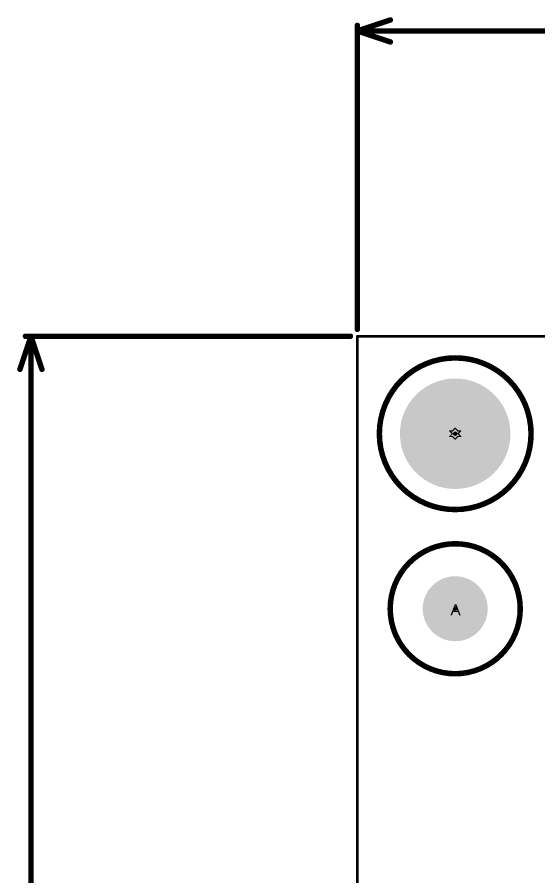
# Model space of a CAD drawing. Header units: inches. Extents: x -21 to 276, y -5 to 220.
# Drawn here: x -20.19 to 3.88, y 70.53 to 110.21 of the extents above; entities that cross this region are included whole.
import ezdxf

# ---------------------------------------------------------------- set-up
doc = ezdxf.new("R2010")
doc.units = ezdxf.units.IN
for name, color, linetype in [('Board_Outline', 216, 'Continuous'), ('Bottom Solder', 6, 'Continuous'), ('Dimensions', 6, 'Continuous'), ('Drill Drawing', 1, 'Continuous'), ('Keep-Out Layer', 6, 'Continuous'), ('Pad Holes', 156, 'Continuous'), ('Top Overlay', 2, 'Continuous'), ('Top Solder', 216, 'Continuous')]:
    doc.layers.add(name, color=color, linetype=linetype)
doc.styles.add('Arial', font='', dxfattribs={"height": 0.2})
doc.styles.get('Arial').set_extended_font_data('Arial')

msp = doc.modelspace()

# ---------------------------------------------------------------- hatches: boundary and pattern name
at = {"layer": 'Bottom Solder'}
h = msp.add_hatch(color=6, dxfattribs=at)
edge = h.paths.add_edge_path()
edge.add_arc((0.019, 90.984), 0.102, 0, 360)
h = msp.add_hatch(color=6, dxfattribs=at)
edge = h.paths.add_edge_path()
edge.add_arc((0.019, 82.906), 0.102, 0, 360)
at = {"layer": 'Pad Holes'}
h = msp.add_hatch(color=7, dxfattribs=at)
edge = h.paths.add_edge_path()
edge.add_arc((0.019, 90.984), 2.55, 0, 360)
h = msp.add_hatch(color=7, dxfattribs=at)
edge = h.paths.add_edge_path()
edge.add_arc((0.019, 82.906), 1.5, 0, 360)
at = {"layer": 'Top Solder'}
h = msp.add_hatch(color=216, dxfattribs=at)
edge = h.paths.add_edge_path()
edge.add_arc((0.019, 90.984), 0.102, 0, 360)
h = msp.add_hatch(color=216, dxfattribs=at)
edge = h.paths.add_edge_path()
edge.add_arc((0.019, 82.906), 0.102, 0, 360)

# ---------------------------------------------------------------- linework, layer by layer
at = {"layer": 'Board_Outline'}
for points in [[(-4.499, -4.518, 0.127, 0.127, 0), (-4.499, 95.482, 0.127, 0.127, 0)], [(-4.499, 95.482, 0.127, 0.127, 0), (109.501, 95.482, 0.127, 0.127, 0)]]:
    msp.add_lwpolyline(points, format="xyseb", dxfattribs=at)
msp.add_lwpolyline([(-4.53, 95.482, 0.0635, 0.0635, 1), (-4.467, 95.482, 0.0635, 0.0635, 1)], format="xyseb", close=True, dxfattribs=at)
msp.add_lwpolyline([(-4.53, 95.482, 0.0635, 0.0635, 1), (-4.467, 95.482, 0.0635, 0.0635, 1)], format="xyseb", close=True, dxfattribs=at)
at = {"layer": 'Dimensions'}
for points in [[(-4.499, 109.576, 0.254, 0.254, 0), (-2.975, 110.084, 0.254, 0.254, 0)], [(-4.499, 95.8, 0.254, 0.254, 0), (-4.499, 109.83, 0.254, 0.254, 0)], [(-4.499, 109.576, 0.254, 0.254, 0), (-2.975, 109.068, 0.254, 0.254, 0)], [(-4.499, 109.576, 0.254, 0.254, 0), (37.329, 109.576, 0.254, 0.254, 0)], [(-20.066, 93.958, 0.254, 0.254, 0), (-19.558, 95.482, 0.254, 0.254, 0)], [(-19.812, 95.482, 0.254, 0.254, 0), (-4.816, 95.482, 0.254, 0.254, 0)], [(-19.558, 95.482, 0.254, 0.254, 0), (-19.05, 93.958, 0.254, 0.254, 0)], [(-19.558, 59.448, 0.254, 0.254, 0), (-19.558, 95.482, 0.254, 0.254, 0)]]:
    msp.add_lwpolyline(points, format="xyseb", dxfattribs=at)
for points in [[(-4.562, 109.83, 0.127, 0.127, 1), (-4.435, 109.83, 0.127, 0.127, 1)], [(-3.038, 110.084, 0.127, 0.127, 1), (-2.911, 110.084, 0.127, 0.127, 1)], [(-4.562, 109.576, 0.127, 0.127, 1), (-4.435, 109.576, 0.127, 0.127, 1)], [(-4.562, 109.576, 0.127, 0.127, 1), (-4.435, 109.576, 0.127, 0.127, 1)], [(-4.562, 109.576, 0.127, 0.127, 1), (-4.435, 109.576, 0.127, 0.127, 1)], [(-3.038, 109.068, 0.127, 0.127, 1), (-2.911, 109.068, 0.127, 0.127, 1)], [(-4.562, 95.8, 0.127, 0.127, 1), (-4.435, 95.8, 0.127, 0.127, 1)], [(-19.875, 95.482, 0.127, 0.127, 1), (-19.748, 95.482, 0.127, 0.127, 1)], [(-19.622, 95.482, 0.127, 0.127, 1), (-19.494, 95.482, 0.127, 0.127, 1)], [(-19.622, 95.482, 0.127, 0.127, 1), (-19.494, 95.482, 0.127, 0.127, 1)], [(-19.622, 95.482, 0.127, 0.127, 1), (-19.494, 95.482, 0.127, 0.127, 1)], [(-4.88, 95.482, 0.127, 0.127, 1), (-4.753, 95.482, 0.127, 0.127, 1)], [(-20.13, 93.958, 0.127, 0.127, 1), (-20.003, 93.958, 0.127, 0.127, 1)], [(-19.113, 93.958, 0.127, 0.127, 1), (-18.986, 93.958, 0.127, 0.127, 1)]]:
    msp.add_lwpolyline(points, format="xyseb", close=True, dxfattribs=at)
at = {"layer": 'Drill Drawing'}
for points in [[(-0.108, 91.111, 0.0508, 0.0508, 0), (0.019, 91.238, 0.0508, 0.0508, 0)], [(0.019, 91.238, 0.0508, 0.0508, 0), (0.146, 91.111, 0.0508, 0.0508, 0)], [(-0.235, 91.111, 0.0508, 0.0508, 0), (-0.108, 90.984, 0.0508, 0.0508, 0)], [(-0.235, 91.111, 0.0508, 0.0508, 0), (-0.108, 91.111, 0.0508, 0.0508, 0)], [(-0.235, 90.857, 0.0508, 0.0508, 0), (-0.108, 90.984, 0.0508, 0.0508, 0)], [(-0.235, 90.857, 0.0508, 0.0508, 0), (-0.108, 90.857, 0.0508, 0.0508, 0)], [(-0.108, 90.857, 0.0508, 0.0508, 0), (0.019, 90.73, 0.0508, 0.0508, 0)], [(0.019, 90.73, 0.0508, 0.0508, 0), (0.146, 90.857, 0.0508, 0.0508, 0)], [(0.146, 91.111, 0.0508, 0.0508, 0), (0.273, 91.111, 0.0508, 0.0508, 0)], [(0.146, 90.984, 0.0508, 0.0508, 0), (0.273, 91.111, 0.0508, 0.0508, 0)], [(0.146, 90.984, 0.0508, 0.0508, 0), (0.273, 90.857, 0.0508, 0.0508, 0)], [(0.146, 90.857, 0.0508, 0.0508, 0), (0.273, 90.857, 0.0508, 0.0508, 0)]]:
    msp.add_lwpolyline(points, format="xyseb", dxfattribs=at)
for points in [[(0.006, 91.238, 0.0254, 0.0254, 1), (0.032, 91.238, 0.0254, 0.0254, 1)], [(0.006, 91.238, 0.0254, 0.0254, 1), (0.032, 91.238, 0.0254, 0.0254, 1)], [(-0.248, 91.111, 0.0254, 0.0254, 1), (-0.222, 91.111, 0.0254, 0.0254, 1)], [(-0.248, 91.111, 0.0254, 0.0254, 1), (-0.222, 91.111, 0.0254, 0.0254, 1)], [(-0.248, 90.857, 0.0254, 0.0254, 1), (-0.222, 90.857, 0.0254, 0.0254, 1)], [(-0.248, 90.857, 0.0254, 0.0254, 1), (-0.222, 90.857, 0.0254, 0.0254, 1)], [(-0.121, 91.111, 0.0254, 0.0254, 1), (-0.095, 91.111, 0.0254, 0.0254, 1)], [(-0.121, 91.111, 0.0254, 0.0254, 1), (-0.095, 91.111, 0.0254, 0.0254, 1)], [(-0.121, 90.984, 0.0254, 0.0254, 1), (-0.095, 90.984, 0.0254, 0.0254, 1)], [(-0.121, 90.984, 0.0254, 0.0254, 1), (-0.095, 90.984, 0.0254, 0.0254, 1)], [(-0.121, 90.857, 0.0254, 0.0254, 1), (-0.095, 90.857, 0.0254, 0.0254, 1)], [(-0.121, 90.857, 0.0254, 0.0254, 1), (-0.095, 90.857, 0.0254, 0.0254, 1)], [(0.133, 91.111, 0.0254, 0.0254, 1), (0.159, 91.111, 0.0254, 0.0254, 1)], [(0.133, 91.111, 0.0254, 0.0254, 1), (0.159, 91.111, 0.0254, 0.0254, 1)], [(0.133, 90.984, 0.0254, 0.0254, 1), (0.159, 90.984, 0.0254, 0.0254, 1)], [(0.133, 90.984, 0.0254, 0.0254, 1), (0.159, 90.984, 0.0254, 0.0254, 1)], [(0.133, 90.857, 0.0254, 0.0254, 1), (0.159, 90.857, 0.0254, 0.0254, 1)], [(0.133, 90.857, 0.0254, 0.0254, 1), (0.159, 90.857, 0.0254, 0.0254, 1)], [(0.26, 91.111, 0.0254, 0.0254, 1), (0.286, 91.111, 0.0254, 0.0254, 1)], [(0.26, 91.111, 0.0254, 0.0254, 1), (0.286, 91.111, 0.0254, 0.0254, 1)], [(0.26, 90.857, 0.0254, 0.0254, 1), (0.286, 90.857, 0.0254, 0.0254, 1)], [(0.26, 90.857, 0.0254, 0.0254, 1), (0.286, 90.857, 0.0254, 0.0254, 1)], [(0.006, 90.73, 0.0254, 0.0254, 1), (0.032, 90.73, 0.0254, 0.0254, 1)], [(0.006, 90.73, 0.0254, 0.0254, 1), (0.032, 90.73, 0.0254, 0.0254, 1)]]:
    msp.add_lwpolyline(points, format="xyseb", close=True, dxfattribs=at)
at = {"layer": 'Keep-Out Layer'}
for points in [[(3.519, 90.984, 0.127, 0.127, 1), (-3.481, 90.984, 0.127, 0.127, 1)], [(-3.513, 90.984, 0.0635, 0.0635, 1), (-3.449, 90.984, 0.0635, 0.0635, 1)], [(3.487, 90.984, 0.0635, 0.0635, 1), (3.551, 90.984, 0.0635, 0.0635, 1)], [(3.019, 82.906, 0.127, 0.127, 1), (-2.981, 82.906, 0.127, 0.127, 1)], [(-3.013, 82.906, 0.0635, 0.0635, 1), (-2.949, 82.906, 0.0635, 0.0635, 1)], [(2.987, 82.906, 0.0635, 0.0635, 1), (3.051, 82.906, 0.0635, 0.0635, 1)]]:
    msp.add_lwpolyline(points, format="xyseb", close=True, dxfattribs=at)
at = {"layer": 'Top Overlay'}
for points in [[(3.519, 90.984, 0.254, 0.254, 1), (-3.481, 90.984, 0.254, 0.254, 1)], [(-3.544, 90.984, 0.127, 0.127, 1), (-3.417, 90.984, 0.127, 0.127, 1)], [(3.456, 90.984, 0.127, 0.127, 1), (3.583, 90.984, 0.127, 0.127, 1)], [(3.019, 82.906, 0.254, 0.254, 1), (-2.981, 82.906, 0.254, 0.254, 1)], [(-3.044, 82.906, 0.127, 0.127, 1), (-2.917, 82.906, 0.127, 0.127, 1)], [(2.956, 82.906, 0.127, 0.127, 1), (3.083, 82.906, 0.127, 0.127, 1)]]:
    msp.add_lwpolyline(points, format="xyseb", close=True, dxfattribs=at)

# ---------------------------------------------------------------- texts
at = {"layer": 'Drill Drawing', "style": 'Arial'}
msp.add_text('A', height=0.508, dxfattribs=at).set_placement((-0.201, 82.601))

doc.saveas('drawing.dxf')
